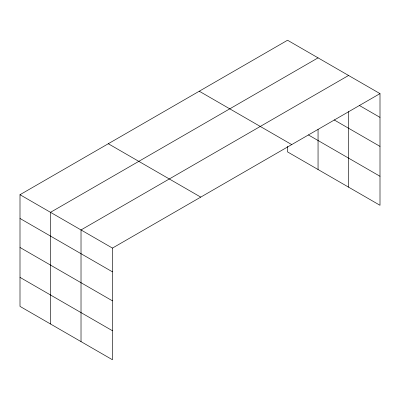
<?xml version="1.0" encoding="UTF-8"?>
<svg xmlns="http://www.w3.org/2000/svg" width="400" height="400" viewBox="0 0 400 400"><rect width="100%" height="100%" fill="white"/><g stroke="black" fill="none" stroke-linecap="round" stroke-linejoin="round"><path stroke-width="0.6" d="M20 194.71L112.45 248.09L112.45 359.755L20 306.38L20 194.71L287.55 40.245L380 93.62L380 205.29L287.55 151.91L287.55 146.355M318.055 57.86L50.51 212.325L50.51 323.995M348.565 75.475L81.02 229.94L81.02 341.605M112.45 248.09L380 93.62M359.22 105.38L380 117.375M334.115 119.895L380 146.385M308.425 134.95L380 176.275M199.255 91.22L291.71 144.595M108.29 143.74L200.745 197.115M20 218.465L112.45 271.845M20 247.475L112.45 300.855M20 277.37L112.45 330.745M348.565 111.57L348.565 187.14M318.055 129.305L318.055 169.525"/></g></svg>
